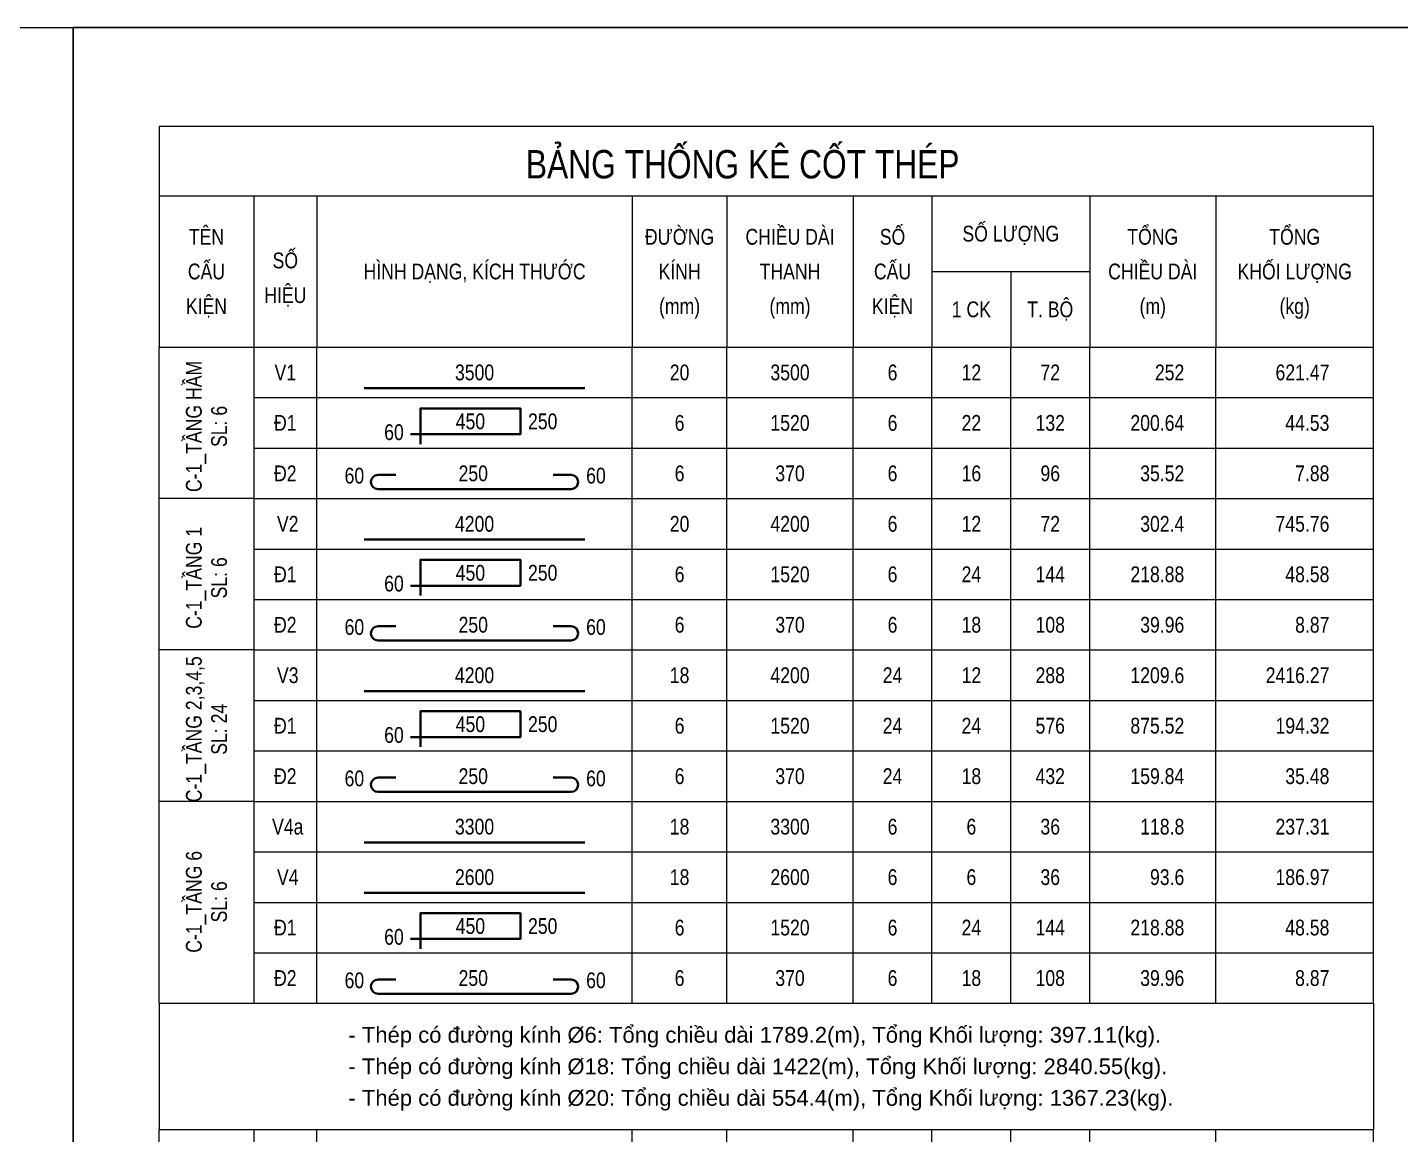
# Model space of a CAD drawing. Extents: x -165145 to 691808, y -202842 to 311040.
# Drawn here: x 377258 to 388140, y -36341 to -27567 of the extents above; entities that cross this region are included whole.
import ezdxf
from ezdxf.enums import TextEntityAlignment as Align

# ---------------------------------------------------------------- set-up
doc = ezdxf.new("R2010")
doc.units = 0
doc.header["$LTSCALE"] = 10
doc.header["$MEASUREMENT"] = 0
doc.linetypes.add('HIDDEN', pattern=[2.3807, 1.587, -0.7937])
doc.layers.get('0').update_dxf_attribs({"linetype": 'CONTINUOUS'})
doc.layers.get('Defpoints').update_dxf_attribs({"color": 5, "linetype": 'CONTINUOUS'})
for name, color, linetype, lineweight in [('DCE_BaoBeTong', 4, 'CONTINUOUS', 18), ('Dce_text', 7, 'CONTINUOUS', 13), ('DCE_ThepChu', 1, 'CONTINUOUS', 35), ('GE_KC_NETKHUAT', 9, 'HIDDEN', 20), ('GE_KC_NETMANH', 8, 'CONTINUOUS', 20), ('TEXT', 4, 'CONTINUOUS', 20)]:
    doc.layers.add(name, color=color, linetype=linetype, lineweight=lineweight)
doc.styles.add('Dce_Text', font='arial.ttf', dxfattribs={"width": 0.8})
doc.styles.add('Dce_Text2', font='arial.ttf', dxfattribs={"width": 0.8})

# ---------------------------------------------------------------- blocks, each defined once
blk = doc.blocks.new('TKTitle')
at = {"layer": 'DCE_BaoBeTong'}
for p, q in [((15, -11), (15, -35)), ((25, -11), (25, -35)), ((75, -11), (75, -35)), ((90, -11), (90, -35)), ((110, -11), (110, -35)), ((122.5, -11), (122.5, -35)), ((147.5, -11), (147.5, -35)), ((167.5, -11), (167.5, -35)), ((122.5, -23), (147.5, -23)), ((135, -23), (135, -35))]:
    blk.add_line(p, q, dxfattribs=at)
for points in [[(0, 0), (0, -11), (0, -35), (15, -35), (25, -35), (75, -35), (90, -35), (122.5, -35), (135, -35), (147.5, -35), (167.5, -35), (192.5, -35), (192.5, -11), (192.5, 0), (0, 0)], [(0, -11), (15, -11), (25, -11), (75, -11), (90, -11), (122.5, -11), (147.5, -11), (167.5, -11), (192.5, -11)]]:
    blk.add_lwpolyline(points, dxfattribs=at)
at = {"style": 'Dce_Text', "width": 0.8}
for s, height, p in [('BẢNG THỐNG KÊ CỐT THÉP', 4.5, (92.5, -6)), ('SỐ LƯỢNG', 2.5, (135, -17)), ('TÊN', 2.5, (7.5, -17.5)), ('ĐƯỜNG', 2.5, (82.5, -17.5)), ('CHIỀU DÀI', 2.5, (100, -17.5)), ('SỐ', 2.5, (116.25, -17.5)), ('TỔNG', 2.5, (157.5, -17.5)), ('TỔNG', 2.5, (180, -17.5)), ('SỐ', 2.5, (20, -21.25)), ('CẤU', 2.5, (7.5, -23)), ('HÌNH DẠNG, KÍCH THƯỚC', 2.5, (50, -23)), ('KÍNH', 2.5, (82.5, -23)), ('THANH', 2.5, (100, -23)), ('CẤU', 2.5, (116.25, -23)), ('CHIỀU DÀI', 2.5, (157.5, -23)), ('KHỐI LƯỢNG', 2.5, (180, -23)), ('HIỆU', 2.5, (20, -26.75)), ('KIỆN', 2.5, (7.5, -28.5)), ('(mm)', 2.5, (82.5, -28.5)), ('(mm)', 2.5, (100, -28.5)), ('KIỆN', 2.5, (116.25, -28.5)), ('1 CK', 2.5, (128.75, -29)), ('T. BỘ', 2.5, (141.25, -29)), ('(m)', 2.5, (157.5, -28.5)), ('(kg)', 2.5, (180, -28.5))]:
    blk.add_text(s, height=height, dxfattribs=at).set_placement(p, align=Align.MIDDLE_CENTER)
blk = doc.blocks.new('TenCauKien')
at = {"layer": 'Dce_text', "style": 'Dce_Text', "width": 0.8}
for tag, p in [('TENCAUKIEN', (-2, 0)), ('SOCAUKIEN', (2, 0))]:
    blk.add_attdef(tag, text='', height=2.5, rotation=90, dxfattribs=at).set_placement(p, align=Align.MIDDLE_CENTER)
blk = doc.blocks.new('TK9')
at = {"layer": 'DCE_BaoBeTong'}
for p, q in [((0, -8), (0, 0)), ((25, -8), (25, 0)), ((75, -8), (75, 0)), ((90, -8), (90, 0)), ((110, -8), (110, 0)), ((122.5, -8), (122.5, 0)), ((135, -8), (135, 0)), ((147.5, -8), (147.5, 0)), ((167.5, -8), (167.5, 0))]:
    blk.add_line(p, q, dxfattribs=at)
for points in [[(15, -8), (25, -8), (75, -8), (90, -8), (122.5, -8), (135, -8), (147.5, -8), (167.5, -8), (192.5, -8), (192.5, 0)], [(15, 0), (15, -8)]]:
    blk.add_lwpolyline(points, dxfattribs=at)
at = {"layer": 'DCE_ThepChu'}
blk.add_lwpolyline([(41.42, -7.37), (41.42, -1.7), (57.26, -1.7), (57.26, -5.81), (39.86, -5.81)], dxfattribs=at)
at = {"layer": 'Dce_text', "color": 2, "style": 'Dce_Text', "width": 0.8, "flags": 4}
for tag, p in [('SH', (20, -4)), ('DK', (82.5, -4)), ('sumL', (100, -4)), ('SKC', (116.25, -4)), ('SL', (128.75, -4))]:
    blk.add_attdef(tag, text='', height=2.5, dxfattribs=at).set_placement(p, align=Align.MIDDLE_CENTER)
at = {"layer": 'Dce_text', "color": 2, "style": 'Dce_Text', "width": 0.8}
blk.add_attdef('M', text='', height=2.5, dxfattribs=at).set_placement((38.78, -5.47), align=Align.MIDDLE_RIGHT)
for tag, p in [('L1', (49.34, -3.76)), ('TSL', (141.25, -4))]:
    blk.add_attdef(tag, text='', height=2.5, dxfattribs=at).set_placement(p, align=Align.MIDDLE_CENTER)
blk.add_attdef('L2', text='', height=2.5, dxfattribs=at).set_placement((58.47, -3.76), align=Align.MIDDLE_LEFT)
at = {"layer": 'Dce_text', "color": 2, "style": 'Dce_Text', "width": 0.8, "flags": 4}
for tag, p in [('Lall', (162.5, -4)), ('KL', (185.5, -4))]:
    blk.add_attdef(tag, text='', height=2.5, dxfattribs=at).set_placement(p, align=Align.MIDDLE_RIGHT)
blk = doc.blocks.new('TK8')
at = {"layer": 'DCE_BaoBeTong'}
for p, q in [((0, -8), (0, 0)), ((25, -8), (25, 0)), ((75, -8), (75, 0)), ((90, -8), (90, 0)), ((110, -8), (110, 0)), ((122.5, -8), (122.5, 0)), ((135, -8), (135, 0)), ((147.5, -8), (147.5, 0)), ((167.5, -8), (167.5, 0))]:
    blk.add_line(p, q, dxfattribs=at)
for points in [[(15, -8), (25, -8), (75, -8), (90, -8), (122.5, -8), (135, -8), (147.5, -8), (167.5, -8), (192.5, -8), (192.5, 0)], [(15, 0), (15, -8)]]:
    blk.add_lwpolyline(points, dxfattribs=at)
at = {"layer": 'DCE_ThepChu'}
blk.add_lwpolyline([(37.54, -4.23), (34.71, -4.23, 1), (34.71, -6.5), (65.29, -6.5, 1), (65.29, -4.23), (62.46, -4.23)], format="xyb", dxfattribs=at)
at = {"layer": 'Dce_text', "color": 2, "style": 'Dce_Text', "width": 0.8, "flags": 4}
for tag, p in [('SH', (20, -4)), ('L', (49.79, -4)), ('DK', (82.5, -4)), ('sumL', (100, -4)), ('SKC', (116.25, -4)), ('SL', (128.75, -4))]:
    blk.add_attdef(tag, text='', height=2.5, dxfattribs=at).set_placement(p, align=Align.MIDDLE_CENTER)
at = {"layer": 'Dce_text', "color": 2, "style": 'Dce_Text', "width": 0.8}
blk.add_attdef('M1', text='', height=2.5, dxfattribs=at).set_placement((32.5, -4.36), align=Align.MIDDLE_RIGHT)
blk.add_attdef('M2', text='', height=2.5, dxfattribs=at).set_placement((67.69, -4.36), align=Align.MIDDLE_LEFT)
blk.add_attdef('TSL', text='', height=2.5, dxfattribs=at).set_placement((141.25, -4), align=Align.MIDDLE_CENTER)
at = {"layer": 'Dce_text', "color": 2, "style": 'Dce_Text', "width": 0.8, "flags": 4}
for tag, p in [('Lall', (162.5, -4)), ('KL', (185.5, -4))]:
    blk.add_attdef(tag, text='', height=2.5, dxfattribs=at).set_placement(p, align=Align.MIDDLE_RIGHT)
blk = doc.blocks.new('TK1')
at = {"layer": 'DCE_BaoBeTong'}
for p, q in [((0, -8), (0, 0)), ((25, -8), (25, 0)), ((75, -8), (75, 0)), ((90, -8), (90, 0)), ((110, -8), (110, 0)), ((122.5, -8), (122.5, 0)), ((135, -8), (135, 0)), ((147.5, -8), (147.5, 0)), ((167.5, -8), (167.5, 0))]:
    blk.add_line(p, q, dxfattribs=at)
for points in [[(15, -8), (25, -8), (75, -8), (90, -8), (122.5, -8), (135, -8), (147.5, -8), (167.5, -8), (192.5, -8), (192.5, 0)], [(15, 0), (15, -8)]]:
    blk.add_lwpolyline(points, dxfattribs=at)
at = {"layer": 'DCE_ThepChu'}
blk.add_lwpolyline([(32.5, -6.5), (67.5, -6.5)], dxfattribs=at)
at = {"layer": 'Dce_text', "color": 2, "style": 'Dce_Text', "width": 0.8, "flags": 4}
for tag, p in [('SH', (20, -4)), ('L', (50, -4)), ('DK', (82.5, -4)), ('sumL', (100, -4)), ('SKC', (116.25, -4)), ('SL', (128.75, -4))]:
    blk.add_attdef(tag, text='', height=2.5, dxfattribs=at).set_placement(p, align=Align.MIDDLE_CENTER)
at = {"layer": 'Dce_text', "color": 2, "style": 'Dce_Text', "width": 0.8}
blk.add_attdef('TSL', text='', height=2.5, dxfattribs=at).set_placement((141.25, -4), align=Align.MIDDLE_CENTER)
at = {"layer": 'Dce_text', "color": 2, "style": 'Dce_Text', "width": 0.8, "flags": 4}
for tag, p in [('Lall', (162.5, -4)), ('KL', (185.5, -4))]:
    blk.add_attdef(tag, text='', height=2.5, dxfattribs=at).set_placement(p, align=Align.MIDDLE_RIGHT)

msp = doc.modelspace()

# ---------------------------------------------------------------- linework, layer by layer
at = {"layer": 'DCE_BaoBeTong'}
for p, q in [((378301.42853, -35300.86323), (379051.42853, -35300.86323)), ((378301.42853, -35300.86323), (378301.42853, -36300.86323)), ((378301.42853, -35300.86323), (379051.42853, -35300.86323)), ((378301.42853, -35300.86323), (378301.42853, -36300.86323)), ((378301.42853, -35300.86323), (379051.42853, -35300.86323)), ((378301.42853, -35300.86323), (378301.42853, -36300.86323)), ((387926.42853, -35300.86323), (387926.42853, -36300.86323)), ((387926.42853, -35300.86323), (387926.42853, -36300.86323)), ((387926.42853, -35300.86323), (387926.42853, -36300.86323)), ((378301.42853, -36300.86323), (387926.42853, -36300.86323)), ((378301.42853, -36300.86323), (387926.42853, -36300.86323)), ((378301.42853, -36300.86323), (387926.42853, -36300.86323))]:
    msp.add_line(p, q, dxfattribs=at)
at = {"layer": 'Defpoints'}
msp.add_lwpolyline([(377619.27578, -27566.72767), (398636.24453, -27566.72767), (398636.24453, -45050.40892), (377619.27578, -45050.40892)], close=True, dxfattribs=at)
at = {"layer": 'GE_KC_NETMANH'}
msp.add_line((174130.40086, -27566.72767), (385223.40086, -27566.72767), dxfattribs=at)
at = {"layer": 'TEXT'}
for p, q in [((379051.42853, -31300.86323), (378301.42853, -31300.86323)), ((379051.42853, -32500.86323), (378301.42853, -32500.86323)), ((379051.42853, -33700.86323), (378301.42853, -33700.86323))]:
    msp.add_line(p, q, dxfattribs=at)

# ---------------------------------------------------------------- block references
at = {"layer": 'Dce_text'}
ref = msp.add_blockref('TK1', (378301.42853, -31300.86323), dxfattribs=dict(at, xscale=50, yscale=50, zscale=50))
ref.add_attrib('KL', '745.76', dxfattribs={"color": 2, "height": 125, "style": 'Dce_Text', "width": 0.8}).set_placement((387576.42853, -31500.86323), align=Align.MIDDLE_RIGHT)
ref.add_attrib('Lall', '302.4', dxfattribs={"color": 2, "height": 125, "style": 'Dce_Text', "width": 0.8}).set_placement((386426.42853, -31500.86323), align=Align.MIDDLE_RIGHT)
ref.add_attrib('SKC', '6', dxfattribs={"color": 2, "height": 125, "style": 'Dce_Text', "width": 0.8}).set_placement((384113.92853, -31500.86323), align=Align.MIDDLE_CENTER)
ref.add_attrib('SL', '12', dxfattribs={"color": 2, "height": 125, "style": 'Dce_Text', "width": 0.8}).set_placement((384738.92853, -31500.86323), align=Align.MIDDLE_CENTER)
ref.add_attrib('sumL', '4200', dxfattribs={"color": 2, "height": 125, "style": 'Dce_Text', "width": 0.8}).set_placement((383301.42853, -31500.86323), align=Align.MIDDLE_CENTER)
ref.add_attrib('DK', '20', dxfattribs={"color": 2, "height": 125, "style": 'Dce_Text', "width": 0.8}).set_placement((382426.42853, -31500.86323), align=Align.MIDDLE_CENTER)
ref.add_attrib('L', '4200', dxfattribs={"color": 2, "height": 125, "style": 'Dce_Text', "width": 0.8}).set_placement((380801.42853, -31500.86323), align=Align.MIDDLE_CENTER)
ref.add_attrib('SH', ' V2', dxfattribs={"color": 2, "height": 125, "style": 'Dce_Text', "width": 0.8}).set_placement((379301.42853, -31500.86323), align=Align.MIDDLE_CENTER)
ref.add_attrib('TSL', '72', dxfattribs={"color": 2, "height": 125, "style": 'Dce_Text', "width": 0.8}).set_placement((385363.92853, -31500.86323), align=Align.MIDDLE_CENTER)
ref = msp.add_blockref('TK1', (378301.42853, -32500.86323), dxfattribs=dict(at, xscale=50, yscale=50, zscale=50))
ref.add_attrib('KL', '2416.27', dxfattribs={"color": 2, "height": 125, "style": 'Dce_Text', "width": 0.8}).set_placement((387576.42853, -32700.86323), align=Align.MIDDLE_RIGHT)
ref.add_attrib('Lall', '1209.6', dxfattribs={"color": 2, "height": 125, "style": 'Dce_Text', "width": 0.8}).set_placement((386426.42853, -32700.86323), align=Align.MIDDLE_RIGHT)
ref.add_attrib('SKC', '24', dxfattribs={"color": 2, "height": 125, "style": 'Dce_Text', "width": 0.8}).set_placement((384113.92853, -32700.86323), align=Align.MIDDLE_CENTER)
ref.add_attrib('SL', '12', dxfattribs={"color": 2, "height": 125, "style": 'Dce_Text', "width": 0.8}).set_placement((384738.92853, -32700.86323), align=Align.MIDDLE_CENTER)
ref.add_attrib('sumL', '4200', dxfattribs={"color": 2, "height": 125, "style": 'Dce_Text', "width": 0.8}).set_placement((383301.42853, -32700.86323), align=Align.MIDDLE_CENTER)
ref.add_attrib('DK', '18', dxfattribs={"color": 2, "height": 125, "style": 'Dce_Text', "width": 0.8}).set_placement((382426.42853, -32700.86323), align=Align.MIDDLE_CENTER)
ref.add_attrib('L', '4200', dxfattribs={"color": 2, "height": 125, "style": 'Dce_Text', "width": 0.8}).set_placement((380801.42853, -32700.86323), align=Align.MIDDLE_CENTER)
ref.add_attrib('SH', ' V3', dxfattribs={"color": 2, "height": 125, "style": 'Dce_Text', "width": 0.8}).set_placement((379301.42853, -32700.86323), align=Align.MIDDLE_CENTER)
ref.add_attrib('TSL', '288', dxfattribs={"color": 2, "height": 125, "style": 'Dce_Text', "width": 0.8}).set_placement((385363.92853, -32700.86323), align=Align.MIDDLE_CENTER)
ref = msp.add_blockref('TK1', (378301.42853, -33700.86323), dxfattribs=dict(at, xscale=50, yscale=50, zscale=50))
ref.add_attrib('KL', '237.31', dxfattribs={"color": 2, "height": 125, "style": 'Dce_Text', "width": 0.8}).set_placement((387576.42853, -33900.86323), align=Align.MIDDLE_RIGHT)
ref.add_attrib('Lall', '118.8', dxfattribs={"color": 2, "height": 125, "style": 'Dce_Text', "width": 0.8}).set_placement((386426.42853, -33900.86323), align=Align.MIDDLE_RIGHT)
ref.add_attrib('SKC', '6', dxfattribs={"color": 2, "height": 125, "style": 'Dce_Text', "width": 0.8}).set_placement((384113.92853, -33900.86323), align=Align.MIDDLE_CENTER)
ref.add_attrib('SL', '6', dxfattribs={"color": 2, "height": 125, "style": 'Dce_Text', "width": 0.8}).set_placement((384738.92853, -33900.86323), align=Align.MIDDLE_CENTER)
ref.add_attrib('sumL', '3300', dxfattribs={"color": 2, "height": 125, "style": 'Dce_Text', "width": 0.8}).set_placement((383301.42853, -33900.86323), align=Align.MIDDLE_CENTER)
ref.add_attrib('DK', '18', dxfattribs={"color": 2, "height": 125, "style": 'Dce_Text', "width": 0.8}).set_placement((382426.42853, -33900.86323), align=Align.MIDDLE_CENTER)
ref.add_attrib('L', '3300', dxfattribs={"color": 2, "height": 125, "style": 'Dce_Text', "width": 0.8}).set_placement((380801.42853, -33900.86323), align=Align.MIDDLE_CENTER)
ref.add_attrib('SH', ' V4a', dxfattribs={"color": 2, "height": 125, "style": 'Dce_Text', "width": 0.8}).set_placement((379301.42853, -33900.86323), align=Align.MIDDLE_CENTER)
ref.add_attrib('TSL', '36', dxfattribs={"color": 2, "height": 125, "style": 'Dce_Text', "width": 0.8}).set_placement((385363.92853, -33900.86323), align=Align.MIDDLE_CENTER)
ref = msp.add_blockref('TK1', (378301.42853, -34100.86323), dxfattribs=dict(at, xscale=50, yscale=50, zscale=50))
ref.add_attrib('KL', '186.97', dxfattribs={"color": 2, "height": 125, "style": 'Dce_Text', "width": 0.8}).set_placement((387576.42853, -34300.86323), align=Align.MIDDLE_RIGHT)
ref.add_attrib('Lall', '93.6', dxfattribs={"color": 2, "height": 125, "style": 'Dce_Text', "width": 0.8}).set_placement((386426.42853, -34300.86323), align=Align.MIDDLE_RIGHT)
ref.add_attrib('SKC', '6', dxfattribs={"color": 2, "height": 125, "style": 'Dce_Text', "width": 0.8}).set_placement((384113.92853, -34300.86323), align=Align.MIDDLE_CENTER)
ref.add_attrib('SL', '6', dxfattribs={"color": 2, "height": 125, "style": 'Dce_Text', "width": 0.8}).set_placement((384738.92853, -34300.86323), align=Align.MIDDLE_CENTER)
ref.add_attrib('sumL', '2600', dxfattribs={"color": 2, "height": 125, "style": 'Dce_Text', "width": 0.8}).set_placement((383301.42853, -34300.86323), align=Align.MIDDLE_CENTER)
ref.add_attrib('DK', '18', dxfattribs={"color": 2, "height": 125, "style": 'Dce_Text', "width": 0.8}).set_placement((382426.42853, -34300.86323), align=Align.MIDDLE_CENTER)
ref.add_attrib('L', '2600', dxfattribs={"color": 2, "height": 125, "style": 'Dce_Text', "width": 0.8}).set_placement((380801.42853, -34300.86323), align=Align.MIDDLE_CENTER)
ref.add_attrib('SH', ' V4', dxfattribs={"color": 2, "height": 125, "style": 'Dce_Text', "width": 0.8}).set_placement((379301.42853, -34300.86323), align=Align.MIDDLE_CENTER)
ref.add_attrib('TSL', '36', dxfattribs={"color": 2, "height": 125, "style": 'Dce_Text', "width": 0.8}).set_placement((385363.92853, -34300.86323), align=Align.MIDDLE_CENTER)
at = {"layer": 'GE_KC_NETKHUAT'}
ref = msp.add_blockref('TK1', (378301.42853, -30100.86323), dxfattribs=dict(at, xscale=50, yscale=50, zscale=50))
ref.add_attrib('KL', '621.47', dxfattribs={"layer": 'Dce_text', "color": 2, "height": 125, "style": 'Dce_Text', "width": 0.8}).set_placement((387576.42853, -30300.86323), align=Align.MIDDLE_RIGHT)
ref.add_attrib('Lall', '252', dxfattribs={"layer": 'Dce_text', "color": 2, "height": 125, "style": 'Dce_Text', "width": 0.8}).set_placement((386426.42853, -30300.86323), align=Align.MIDDLE_RIGHT)
ref.add_attrib('SKC', '6', dxfattribs={"layer": 'Dce_text', "color": 2, "height": 125, "style": 'Dce_Text', "width": 0.8}).set_placement((384113.92853, -30300.86323), align=Align.MIDDLE_CENTER)
ref.add_attrib('SL', '12', dxfattribs={"layer": 'Dce_text', "color": 2, "height": 125, "style": 'Dce_Text', "width": 0.8}).set_placement((384738.92853, -30300.86323), align=Align.MIDDLE_CENTER)
ref.add_attrib('sumL', '3500', dxfattribs={"layer": 'Dce_text', "color": 2, "height": 125, "style": 'Dce_Text', "width": 0.8}).set_placement((383301.42853, -30300.86323), align=Align.MIDDLE_CENTER)
ref.add_attrib('DK', '20', dxfattribs={"layer": 'Dce_text', "color": 2, "height": 125, "style": 'Dce_Text', "width": 0.8}).set_placement((382426.42853, -30300.86323), align=Align.MIDDLE_CENTER)
ref.add_attrib('L', '3500', dxfattribs={"layer": 'Dce_text', "color": 2, "height": 125, "style": 'Dce_Text', "width": 0.8}).set_placement((380801.42853, -30300.86323), align=Align.MIDDLE_CENTER)
ref.add_attrib('SH', 'V1', dxfattribs={"layer": 'Dce_text', "color": 2, "height": 125, "style": 'Dce_Text', "width": 0.8}).set_placement((379301.42853, -30300.86323), align=Align.MIDDLE_CENTER)
ref.add_attrib('TSL', '72', dxfattribs={"layer": 'Dce_text', "color": 2, "height": 125, "style": 'Dce_Text', "width": 0.8}).set_placement((385363.92853, -30300.86323), align=Align.MIDDLE_CENTER)
ref = msp.add_blockref('TK1', (378301.42853, -36300.86323), dxfattribs=dict(at, xscale=50, yscale=50, zscale=50))
ref.add_attrib('KL', '83.9', dxfattribs={"layer": 'Dce_text', "color": 2, "height": 125, "style": 'Dce_Text', "width": 0.8}).set_placement((387576.42853, -36500.86323), align=Align.MIDDLE_RIGHT)
ref.add_attrib('Lall', '42', dxfattribs={"layer": 'Dce_text', "color": 2, "height": 125, "style": 'Dce_Text', "width": 0.8}).set_placement((386426.42853, -36500.86323), align=Align.MIDDLE_RIGHT)
ref.add_attrib('SKC', '1', dxfattribs={"layer": 'Dce_text', "color": 2, "height": 125, "style": 'Dce_Text', "width": 0.8}).set_placement((384113.92853, -36500.86323), align=Align.MIDDLE_CENTER)
ref.add_attrib('SL', '12', dxfattribs={"layer": 'Dce_text', "color": 2, "height": 125, "style": 'Dce_Text', "width": 0.8}).set_placement((384738.92853, -36500.86323), align=Align.MIDDLE_CENTER)
ref.add_attrib('sumL', '3500', dxfattribs={"layer": 'Dce_text', "color": 2, "height": 125, "style": 'Dce_Text', "width": 0.8}).set_placement((383301.42853, -36500.86323), align=Align.MIDDLE_CENTER)
ref.add_attrib('DK', '18', dxfattribs={"layer": 'Dce_text', "color": 2, "height": 125, "style": 'Dce_Text', "width": 0.8}).set_placement((382426.42853, -36500.86323), align=Align.MIDDLE_CENTER)
ref.add_attrib('L', '3500', dxfattribs={"layer": 'Dce_text', "color": 2, "height": 125, "style": 'Dce_Text', "width": 0.8}).set_placement((380801.42853, -36500.86323), align=Align.MIDDLE_CENTER)
ref.add_attrib('SH', 'V1', dxfattribs={"layer": 'Dce_text', "color": 2, "height": 125, "style": 'Dce_Text', "width": 0.8}).set_placement((379301.42853, -36500.86323), align=Align.MIDDLE_CENTER)
ref.add_attrib('TSL', '12', dxfattribs={"layer": 'Dce_text', "color": 2, "height": 125, "style": 'Dce_Text', "width": 0.8}).set_placement((385363.92853, -36500.86323), align=Align.MIDDLE_CENTER)
at = {"layer": 'TEXT', "xscale": 50, "yscale": 50, "zscale": 50}
msp.add_blockref('TKTitle', (378301.42853, -28350.86323), dxfattribs=at)
for p, values in [((378676.42853, -30729.00362), {'SOCAUKIEN': 'SL: 6', 'TENCAUKIEN': 'C-1_TẦNG HẦM'}), ((378676.42853, -31929.00362), {'SOCAUKIEN': 'SL: 6', 'TENCAUKIEN': 'C-1_TẦNG 1'}), ((378676.42853, -33129.00362), {'SOCAUKIEN': 'SL: 24', 'TENCAUKIEN': 'C-1_TẦNG 2,3,4,5'}), ((378676.42853, -34496.95698), {'SOCAUKIEN': 'SL: 6', 'TENCAUKIEN': 'C-1_TẦNG 6'})]:
    msp.add_blockref('TenCauKien', p, dxfattribs=at).add_auto_attribs(values)
at = {"layer": 'TEXT'}
ref = msp.add_blockref('TK9', (378301.42853, -30500.86323), dxfattribs=dict(at, xscale=50, yscale=50, zscale=50))
ref.add_attrib('L2', '250', dxfattribs={"layer": 'Dce_text', "color": 2, "height": 125, "style": 'Dce_Text', "width": 0.8}).set_placement((381224.957, -30688.68115), align=Align.MIDDLE_LEFT)
ref.add_attrib('L1', '450', dxfattribs={"layer": 'Dce_text', "color": 2, "height": 125, "style": 'Dce_Text', "width": 0.8}).set_placement((380768.49065, -30688.68115), align=Align.MIDDLE_CENTER)
ref.add_attrib('M', '60', dxfattribs={"layer": 'Dce_text', "color": 2, "height": 125, "style": 'Dce_Text', "width": 0.8}).set_placement((380240.36754, -30774.2425), align=Align.MIDDLE_RIGHT)
ref.add_attrib('SH', 'Đ1', dxfattribs={"layer": 'Dce_text', "color": 2, "height": 125, "style": 'Dce_Text', "width": 0.8}).set_placement((379301.42853, -30700.86323), align=Align.MIDDLE_CENTER)
ref.add_attrib('DK', '6', dxfattribs={"layer": 'Dce_text', "color": 2, "height": 125, "style": 'Dce_Text', "width": 0.8}).set_placement((382426.42853, -30700.86323), align=Align.MIDDLE_CENTER)
ref.add_attrib('sumL', '1520', dxfattribs={"layer": 'Dce_text', "color": 2, "height": 125, "style": 'Dce_Text', "width": 0.8}).set_placement((383301.42853, -30700.86323), align=Align.MIDDLE_CENTER)
ref.add_attrib('SL', '22', dxfattribs={"layer": 'Dce_text', "color": 2, "height": 125, "style": 'Dce_Text', "width": 0.8}).set_placement((384738.92853, -30700.86323), align=Align.MIDDLE_CENTER)
ref.add_attrib('SKC', '6', dxfattribs={"layer": 'Dce_text', "color": 2, "height": 125, "style": 'Dce_Text', "width": 0.8}).set_placement((384113.92853, -30700.86323), align=Align.MIDDLE_CENTER)
ref.add_attrib('Lall', '200.64', dxfattribs={"layer": 'Dce_text', "color": 2, "height": 125, "style": 'Dce_Text', "width": 0.8}).set_placement((386426.42853, -30700.86323), align=Align.MIDDLE_RIGHT)
ref.add_attrib('KL', '44.53', dxfattribs={"layer": 'Dce_text', "color": 2, "height": 125, "style": 'Dce_Text', "width": 0.8}).set_placement((387576.42853, -30700.86323), align=Align.MIDDLE_RIGHT)
ref.add_attrib('TSL', '132', dxfattribs={"layer": 'Dce_text', "color": 2, "height": 125, "style": 'Dce_Text', "width": 0.8}).set_placement((385363.92853, -30700.86323), align=Align.MIDDLE_CENTER)
ref = msp.add_blockref('TK8', (378301.42853, -30900.86323), dxfattribs=dict(at, xscale=50, yscale=50, zscale=50))
ref.add_attrib('M2', '60', dxfattribs={"layer": 'Dce_text', "color": 2, "height": 125, "style": 'Dce_Text', "width": 0.8}).set_placement((381685.71502, -31118.67686), align=Align.MIDDLE_LEFT)
ref.add_attrib('M1', '60', dxfattribs={"layer": 'Dce_text', "color": 2, "height": 125, "style": 'Dce_Text', "width": 0.8}).set_placement((379926.52831, -31118.67686), align=Align.MIDDLE_RIGHT)
ref.add_attrib('KL', '7.88', dxfattribs={"layer": 'Dce_text', "color": 2, "height": 125, "style": 'Dce_Text', "width": 0.8}).set_placement((387576.42853, -31100.86323), align=Align.MIDDLE_RIGHT)
ref.add_attrib('Lall', '35.52', dxfattribs={"layer": 'Dce_text', "color": 2, "height": 125, "style": 'Dce_Text', "width": 0.8}).set_placement((386426.42853, -31100.86323), align=Align.MIDDLE_RIGHT)
ref.add_attrib('SKC', '6', dxfattribs={"layer": 'Dce_text', "color": 2, "height": 125, "style": 'Dce_Text', "width": 0.8}).set_placement((384113.92853, -31100.86323), align=Align.MIDDLE_CENTER)
ref.add_attrib('SL', '16', dxfattribs={"layer": 'Dce_text', "color": 2, "height": 125, "style": 'Dce_Text', "width": 0.8}).set_placement((384738.92853, -31100.86323), align=Align.MIDDLE_CENTER)
ref.add_attrib('sumL', '370', dxfattribs={"layer": 'Dce_text', "color": 2, "height": 125, "style": 'Dce_Text', "width": 0.8}).set_placement((383301.42853, -31100.86323), align=Align.MIDDLE_CENTER)
ref.add_attrib('DK', '6', dxfattribs={"layer": 'Dce_text', "color": 2, "height": 125, "style": 'Dce_Text', "width": 0.8}).set_placement((382426.42853, -31100.86323), align=Align.MIDDLE_CENTER)
ref.add_attrib('L', '250', dxfattribs={"layer": 'Dce_text', "color": 2, "height": 125, "style": 'Dce_Text', "width": 0.8}).set_placement((380791.05096, -31100.86323), align=Align.MIDDLE_CENTER)
ref.add_attrib('SH', 'Đ2', dxfattribs={"layer": 'Dce_text', "color": 2, "height": 125, "style": 'Dce_Text', "width": 0.8}).set_placement((379301.42853, -31100.86323), align=Align.MIDDLE_CENTER)
ref.add_attrib('TSL', '96', dxfattribs={"layer": 'Dce_text', "color": 2, "height": 125, "style": 'Dce_Text', "width": 0.8}).set_placement((385363.92853, -31100.86323), align=Align.MIDDLE_CENTER)
ref = msp.add_blockref('TK9', (378301.42853, -31700.86323), dxfattribs=dict(at, xscale=50, yscale=50, zscale=50))
ref.add_attrib('L2', '250', dxfattribs={"layer": 'Dce_text', "color": 2, "height": 125, "style": 'Dce_Text', "width": 0.8}).set_placement((381224.957, -31888.68115), align=Align.MIDDLE_LEFT)
ref.add_attrib('L1', '450', dxfattribs={"layer": 'Dce_text', "color": 2, "height": 125, "style": 'Dce_Text', "width": 0.8}).set_placement((380768.49065, -31888.68115), align=Align.MIDDLE_CENTER)
ref.add_attrib('M', '60', dxfattribs={"layer": 'Dce_text', "color": 2, "height": 125, "style": 'Dce_Text', "width": 0.8}).set_placement((380240.36754, -31974.2425), align=Align.MIDDLE_RIGHT)
ref.add_attrib('SH', 'Đ1', dxfattribs={"layer": 'Dce_text', "color": 2, "height": 125, "style": 'Dce_Text', "width": 0.8}).set_placement((379301.42853, -31900.86323), align=Align.MIDDLE_CENTER)
ref.add_attrib('DK', '6', dxfattribs={"layer": 'Dce_text', "color": 2, "height": 125, "style": 'Dce_Text', "width": 0.8}).set_placement((382426.42853, -31900.86323), align=Align.MIDDLE_CENTER)
ref.add_attrib('sumL', '1520', dxfattribs={"layer": 'Dce_text', "color": 2, "height": 125, "style": 'Dce_Text', "width": 0.8}).set_placement((383301.42853, -31900.86323), align=Align.MIDDLE_CENTER)
ref.add_attrib('SL', '24', dxfattribs={"layer": 'Dce_text', "color": 2, "height": 125, "style": 'Dce_Text', "width": 0.8}).set_placement((384738.92853, -31900.86323), align=Align.MIDDLE_CENTER)
ref.add_attrib('SKC', '6', dxfattribs={"layer": 'Dce_text', "color": 2, "height": 125, "style": 'Dce_Text', "width": 0.8}).set_placement((384113.92853, -31900.86323), align=Align.MIDDLE_CENTER)
ref.add_attrib('Lall', '218.88', dxfattribs={"layer": 'Dce_text', "color": 2, "height": 125, "style": 'Dce_Text', "width": 0.8}).set_placement((386426.42853, -31900.86323), align=Align.MIDDLE_RIGHT)
ref.add_attrib('KL', '48.58', dxfattribs={"layer": 'Dce_text', "color": 2, "height": 125, "style": 'Dce_Text', "width": 0.8}).set_placement((387576.42853, -31900.86323), align=Align.MIDDLE_RIGHT)
ref.add_attrib('TSL', '144', dxfattribs={"layer": 'Dce_text', "color": 2, "height": 125, "style": 'Dce_Text', "width": 0.8}).set_placement((385363.92853, -31900.86323), align=Align.MIDDLE_CENTER)
ref = msp.add_blockref('TK8', (378301.42853, -32100.86323), dxfattribs=dict(at, xscale=50, yscale=50, zscale=50))
ref.add_attrib('M2', '60', dxfattribs={"layer": 'Dce_text', "color": 2, "height": 125, "style": 'Dce_Text', "width": 0.8}).set_placement((381685.71502, -32318.67686), align=Align.MIDDLE_LEFT)
ref.add_attrib('M1', '60', dxfattribs={"layer": 'Dce_text', "color": 2, "height": 125, "style": 'Dce_Text', "width": 0.8}).set_placement((379926.52831, -32318.67686), align=Align.MIDDLE_RIGHT)
ref.add_attrib('KL', '8.87', dxfattribs={"layer": 'Dce_text', "color": 2, "height": 125, "style": 'Dce_Text', "width": 0.8}).set_placement((387576.42853, -32300.86323), align=Align.MIDDLE_RIGHT)
ref.add_attrib('Lall', '39.96', dxfattribs={"layer": 'Dce_text', "color": 2, "height": 125, "style": 'Dce_Text', "width": 0.8}).set_placement((386426.42853, -32300.86323), align=Align.MIDDLE_RIGHT)
ref.add_attrib('SKC', '6', dxfattribs={"layer": 'Dce_text', "color": 2, "height": 125, "style": 'Dce_Text', "width": 0.8}).set_placement((384113.92853, -32300.86323), align=Align.MIDDLE_CENTER)
ref.add_attrib('SL', '18', dxfattribs={"layer": 'Dce_text', "color": 2, "height": 125, "style": 'Dce_Text', "width": 0.8}).set_placement((384738.92853, -32300.86323), align=Align.MIDDLE_CENTER)
ref.add_attrib('sumL', '370', dxfattribs={"layer": 'Dce_text', "color": 2, "height": 125, "style": 'Dce_Text', "width": 0.8}).set_placement((383301.42853, -32300.86323), align=Align.MIDDLE_CENTER)
ref.add_attrib('DK', '6', dxfattribs={"layer": 'Dce_text', "color": 2, "height": 125, "style": 'Dce_Text', "width": 0.8}).set_placement((382426.42853, -32300.86323), align=Align.MIDDLE_CENTER)
ref.add_attrib('L', '250', dxfattribs={"layer": 'Dce_text', "color": 2, "height": 125, "style": 'Dce_Text', "width": 0.8}).set_placement((380791.05096, -32300.86323), align=Align.MIDDLE_CENTER)
ref.add_attrib('SH', 'Đ2', dxfattribs={"layer": 'Dce_text', "color": 2, "height": 125, "style": 'Dce_Text', "width": 0.8}).set_placement((379301.42853, -32300.86323), align=Align.MIDDLE_CENTER)
ref.add_attrib('TSL', '108', dxfattribs={"layer": 'Dce_text', "color": 2, "height": 125, "style": 'Dce_Text', "width": 0.8}).set_placement((385363.92853, -32300.86323), align=Align.MIDDLE_CENTER)
ref = msp.add_blockref('TK9', (378301.42853, -32900.86323), dxfattribs=dict(at, xscale=50, yscale=50, zscale=50))
ref.add_attrib('L2', '250', dxfattribs={"layer": 'Dce_text', "color": 2, "height": 125, "style": 'Dce_Text', "width": 0.8}).set_placement((381224.957, -33088.68115), align=Align.MIDDLE_LEFT)
ref.add_attrib('L1', '450', dxfattribs={"layer": 'Dce_text', "color": 2, "height": 125, "style": 'Dce_Text', "width": 0.8}).set_placement((380768.49065, -33088.68115), align=Align.MIDDLE_CENTER)
ref.add_attrib('M', '60', dxfattribs={"layer": 'Dce_text', "color": 2, "height": 125, "style": 'Dce_Text', "width": 0.8}).set_placement((380240.36754, -33174.2425), align=Align.MIDDLE_RIGHT)
ref.add_attrib('SH', 'Đ1', dxfattribs={"layer": 'Dce_text', "color": 2, "height": 125, "style": 'Dce_Text', "width": 0.8}).set_placement((379301.42853, -33100.86323), align=Align.MIDDLE_CENTER)
ref.add_attrib('DK', '6', dxfattribs={"layer": 'Dce_text', "color": 2, "height": 125, "style": 'Dce_Text', "width": 0.8}).set_placement((382426.42853, -33100.86323), align=Align.MIDDLE_CENTER)
ref.add_attrib('sumL', '1520', dxfattribs={"layer": 'Dce_text', "color": 2, "height": 125, "style": 'Dce_Text', "width": 0.8}).set_placement((383301.42853, -33100.86323), align=Align.MIDDLE_CENTER)
ref.add_attrib('SL', '24', dxfattribs={"layer": 'Dce_text', "color": 2, "height": 125, "style": 'Dce_Text', "width": 0.8}).set_placement((384738.92853, -33100.86323), align=Align.MIDDLE_CENTER)
ref.add_attrib('SKC', '24', dxfattribs={"layer": 'Dce_text', "color": 2, "height": 125, "style": 'Dce_Text', "width": 0.8}).set_placement((384113.92853, -33100.86323), align=Align.MIDDLE_CENTER)
ref.add_attrib('Lall', '875.52', dxfattribs={"layer": 'Dce_text', "color": 2, "height": 125, "style": 'Dce_Text', "width": 0.8}).set_placement((386426.42853, -33100.86323), align=Align.MIDDLE_RIGHT)
ref.add_attrib('KL', '194.32', dxfattribs={"layer": 'Dce_text', "color": 2, "height": 125, "style": 'Dce_Text', "width": 0.8}).set_placement((387576.42853, -33100.86323), align=Align.MIDDLE_RIGHT)
ref.add_attrib('TSL', '576', dxfattribs={"layer": 'Dce_text', "color": 2, "height": 125, "style": 'Dce_Text', "width": 0.8}).set_placement((385363.92853, -33100.86323), align=Align.MIDDLE_CENTER)
ref = msp.add_blockref('TK8', (378301.42853, -33300.86323), dxfattribs=dict(at, xscale=50, yscale=50, zscale=50))
ref.add_attrib('M2', '60', dxfattribs={"layer": 'Dce_text', "color": 2, "height": 125, "style": 'Dce_Text', "width": 0.8}).set_placement((381685.71502, -33518.67686), align=Align.MIDDLE_LEFT)
ref.add_attrib('M1', '60', dxfattribs={"layer": 'Dce_text', "color": 2, "height": 125, "style": 'Dce_Text', "width": 0.8}).set_placement((379926.52831, -33518.67686), align=Align.MIDDLE_RIGHT)
ref.add_attrib('KL', '35.48', dxfattribs={"layer": 'Dce_text', "color": 2, "height": 125, "style": 'Dce_Text', "width": 0.8}).set_placement((387576.42853, -33500.86323), align=Align.MIDDLE_RIGHT)
ref.add_attrib('Lall', '159.84', dxfattribs={"layer": 'Dce_text', "color": 2, "height": 125, "style": 'Dce_Text', "width": 0.8}).set_placement((386426.42853, -33500.86323), align=Align.MIDDLE_RIGHT)
ref.add_attrib('SKC', '24', dxfattribs={"layer": 'Dce_text', "color": 2, "height": 125, "style": 'Dce_Text', "width": 0.8}).set_placement((384113.92853, -33500.86323), align=Align.MIDDLE_CENTER)
ref.add_attrib('SL', '18', dxfattribs={"layer": 'Dce_text', "color": 2, "height": 125, "style": 'Dce_Text', "width": 0.8}).set_placement((384738.92853, -33500.86323), align=Align.MIDDLE_CENTER)
ref.add_attrib('sumL', '370', dxfattribs={"layer": 'Dce_text', "color": 2, "height": 125, "style": 'Dce_Text', "width": 0.8}).set_placement((383301.42853, -33500.86323), align=Align.MIDDLE_CENTER)
ref.add_attrib('DK', '6', dxfattribs={"layer": 'Dce_text', "color": 2, "height": 125, "style": 'Dce_Text', "width": 0.8}).set_placement((382426.42853, -33500.86323), align=Align.MIDDLE_CENTER)
ref.add_attrib('L', '250', dxfattribs={"layer": 'Dce_text', "color": 2, "height": 125, "style": 'Dce_Text', "width": 0.8}).set_placement((380791.05096, -33500.86323), align=Align.MIDDLE_CENTER)
ref.add_attrib('SH', 'Đ2', dxfattribs={"layer": 'Dce_text', "color": 2, "height": 125, "style": 'Dce_Text', "width": 0.8}).set_placement((379301.42853, -33500.86323), align=Align.MIDDLE_CENTER)
ref.add_attrib('TSL', '432', dxfattribs={"layer": 'Dce_text', "color": 2, "height": 125, "style": 'Dce_Text', "width": 0.8}).set_placement((385363.92853, -33500.86323), align=Align.MIDDLE_CENTER)
ref = msp.add_blockref('TK9', (378301.42853, -34500.86323), dxfattribs=dict(at, xscale=50, yscale=50, zscale=50))
ref.add_attrib('L2', '250', dxfattribs={"layer": 'Dce_text', "color": 2, "height": 125, "style": 'Dce_Text', "width": 0.8}).set_placement((381224.957, -34688.68115), align=Align.MIDDLE_LEFT)
ref.add_attrib('L1', '450', dxfattribs={"layer": 'Dce_text', "color": 2, "height": 125, "style": 'Dce_Text', "width": 0.8}).set_placement((380768.49065, -34688.68115), align=Align.MIDDLE_CENTER)
ref.add_attrib('M', '60', dxfattribs={"layer": 'Dce_text', "color": 2, "height": 125, "style": 'Dce_Text', "width": 0.8}).set_placement((380240.36754, -34774.2425), align=Align.MIDDLE_RIGHT)
ref.add_attrib('SH', 'Đ1', dxfattribs={"layer": 'Dce_text', "color": 2, "height": 125, "style": 'Dce_Text', "width": 0.8}).set_placement((379301.42853, -34700.86323), align=Align.MIDDLE_CENTER)
ref.add_attrib('DK', '6', dxfattribs={"layer": 'Dce_text', "color": 2, "height": 125, "style": 'Dce_Text', "width": 0.8}).set_placement((382426.42853, -34700.86323), align=Align.MIDDLE_CENTER)
ref.add_attrib('sumL', '1520', dxfattribs={"layer": 'Dce_text', "color": 2, "height": 125, "style": 'Dce_Text', "width": 0.8}).set_placement((383301.42853, -34700.86323), align=Align.MIDDLE_CENTER)
ref.add_attrib('SL', '24', dxfattribs={"layer": 'Dce_text', "color": 2, "height": 125, "style": 'Dce_Text', "width": 0.8}).set_placement((384738.92853, -34700.86323), align=Align.MIDDLE_CENTER)
ref.add_attrib('SKC', '6', dxfattribs={"layer": 'Dce_text', "color": 2, "height": 125, "style": 'Dce_Text', "width": 0.8}).set_placement((384113.92853, -34700.86323), align=Align.MIDDLE_CENTER)
ref.add_attrib('Lall', '218.88', dxfattribs={"layer": 'Dce_text', "color": 2, "height": 125, "style": 'Dce_Text', "width": 0.8}).set_placement((386426.42853, -34700.86323), align=Align.MIDDLE_RIGHT)
ref.add_attrib('KL', '48.58', dxfattribs={"layer": 'Dce_text', "color": 2, "height": 125, "style": 'Dce_Text', "width": 0.8}).set_placement((387576.42853, -34700.86323), align=Align.MIDDLE_RIGHT)
ref.add_attrib('TSL', '144', dxfattribs={"layer": 'Dce_text', "color": 2, "height": 125, "style": 'Dce_Text', "width": 0.8}).set_placement((385363.92853, -34700.86323), align=Align.MIDDLE_CENTER)
ref = msp.add_blockref('TK8', (378301.42853, -34900.86323), dxfattribs=dict(at, xscale=50, yscale=50, zscale=50))
ref.add_attrib('M2', '60', dxfattribs={"layer": 'Dce_text', "color": 2, "height": 125, "style": 'Dce_Text', "width": 0.8}).set_placement((381685.71502, -35118.67686), align=Align.MIDDLE_LEFT)
ref.add_attrib('M1', '60', dxfattribs={"layer": 'Dce_text', "color": 2, "height": 125, "style": 'Dce_Text', "width": 0.8}).set_placement((379926.52831, -35118.67686), align=Align.MIDDLE_RIGHT)
ref.add_attrib('KL', '8.87', dxfattribs={"layer": 'Dce_text', "color": 2, "height": 125, "style": 'Dce_Text', "width": 0.8}).set_placement((387576.42853, -35100.86323), align=Align.MIDDLE_RIGHT)
ref.add_attrib('Lall', '39.96', dxfattribs={"layer": 'Dce_text', "color": 2, "height": 125, "style": 'Dce_Text', "width": 0.8}).set_placement((386426.42853, -35100.86323), align=Align.MIDDLE_RIGHT)
ref.add_attrib('SKC', '6', dxfattribs={"layer": 'Dce_text', "color": 2, "height": 125, "style": 'Dce_Text', "width": 0.8}).set_placement((384113.92853, -35100.86323), align=Align.MIDDLE_CENTER)
ref.add_attrib('SL', '18', dxfattribs={"layer": 'Dce_text', "color": 2, "height": 125, "style": 'Dce_Text', "width": 0.8}).set_placement((384738.92853, -35100.86323), align=Align.MIDDLE_CENTER)
ref.add_attrib('sumL', '370', dxfattribs={"layer": 'Dce_text', "color": 2, "height": 125, "style": 'Dce_Text', "width": 0.8}).set_placement((383301.42853, -35100.86323), align=Align.MIDDLE_CENTER)
ref.add_attrib('DK', '6', dxfattribs={"layer": 'Dce_text', "color": 2, "height": 125, "style": 'Dce_Text', "width": 0.8}).set_placement((382426.42853, -35100.86323), align=Align.MIDDLE_CENTER)
ref.add_attrib('L', '250', dxfattribs={"layer": 'Dce_text', "color": 2, "height": 125, "style": 'Dce_Text', "width": 0.8}).set_placement((380791.05096, -35100.86323), align=Align.MIDDLE_CENTER)
ref.add_attrib('SH', 'Đ2', dxfattribs={"layer": 'Dce_text', "color": 2, "height": 125, "style": 'Dce_Text', "width": 0.8}).set_placement((379301.42853, -35100.86323), align=Align.MIDDLE_CENTER)
ref.add_attrib('TSL', '108', dxfattribs={"layer": 'Dce_text', "color": 2, "height": 125, "style": 'Dce_Text', "width": 0.8}).set_placement((385363.92853, -35100.86323), align=Align.MIDDLE_CENTER)

# ---------------------------------------------------------------- texts
at = {"layer": 'Dce_text', "style": 'Dce_Text2'}
for s, p in [('- Thép có đường kính Ø6: Tổng chiều dài 1789.2(m), Tổng Khối lượng: 397.11(kg).', (379801.42853, -35550.86323)), ('- Thép có đường kính Ø18: Tổng chiều dài 1422(m), Tổng Khối lượng: 2840.55(kg).', (379801.42853, -35800.86323)), ('- Thép có đường kính Ø20: Tổng chiều dài 554.4(m), Tổng Khối lượng: 1367.23(kg).', (379801.42853, -36050.86323))]:
    msp.add_text(s, height=125, dxfattribs=at).set_placement(p, align=Align.MIDDLE_LEFT)

doc.saveas('drawing.dxf')
